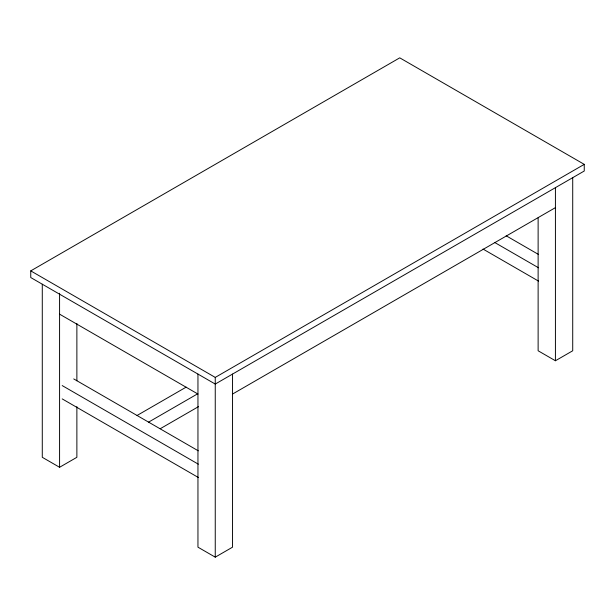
<?xml version="1.0" encoding="UTF-8"?>
<svg xmlns="http://www.w3.org/2000/svg" width="615" height="615" viewBox="0 0 615 615"><rect width="100%" height="100%" fill="white"/><g stroke="black" fill="none" stroke-linecap="round" stroke-linejoin="round"><path stroke-width="0.92" d="M30.75 270.884L399.75 57.841L584.25 164.359L584.25 171.016L215.25 384.06L30.75 277.542L30.75 270.884L215.25 377.402L584.25 164.359M137.053 415.479L186.145 387.135M42.281 284.23L42.281 457.299L59.578 467.285L76.875 457.299L76.875 406.623M148.584 422.136L197.676 393.792M160.231 428.724L198.507 406.63M232.547 394.046L555.422 207.639M197.953 374.074L197.953 547.173L215.25 557.159L232.547 547.173L232.547 374.074M538.125 217.871L538.125 350.773L555.422 360.759L572.719 350.773L572.719 177.712M506.176 235.791L538.463 254.433M494.621 242.441L538.525 267.786M483.021 249.06L538.525 281.101M59.578 314.157L197.953 394.046M73.731 378.917L198.284 450.826M62.207 385.582L198.345 464.179M62.207 398.897L198.345 477.494M555.422 187.667L555.422 360.759M215.25 377.402L215.25 557.159M76.875 323.436L76.875 380.8M59.578 293.232L59.578 467.285"/></g></svg>
